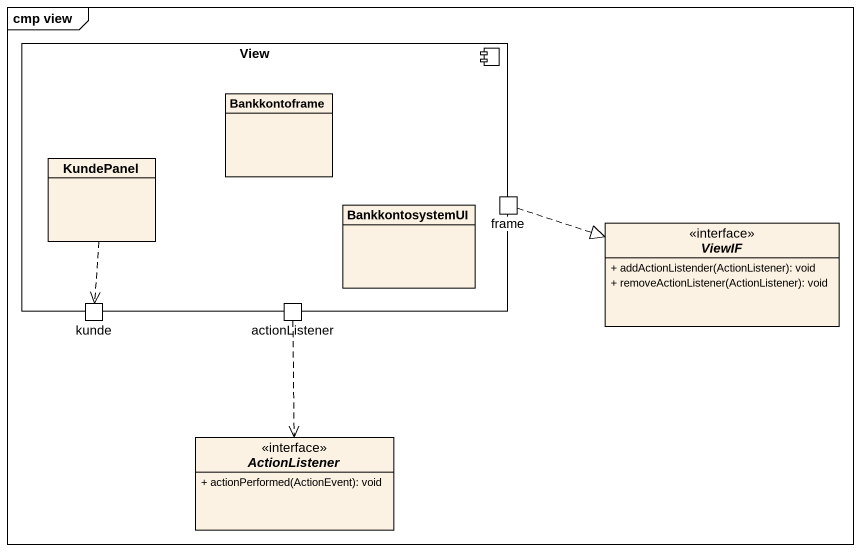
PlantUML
@startuml
mainframe cmp view
allowmixing
hide circle
hide empty members
skinparam classAttributeIconSize 0
component View {
  class Bankkontoframe
  class KundePanel
  class BankkontosystemUI
  port "frame" as frame_
  port kunde
  port actionListener
}
interface ViewIF {
  + addActionListender(ActionListener): void
  + removeActionListener(ActionListener): void
}
interface ActionListener {
  + actionPerformed(ActionEvent): void
}
KundePanel ..> kunde
frame_ .right.|> ViewIF
actionListener ..> ActionListener
@enduml
